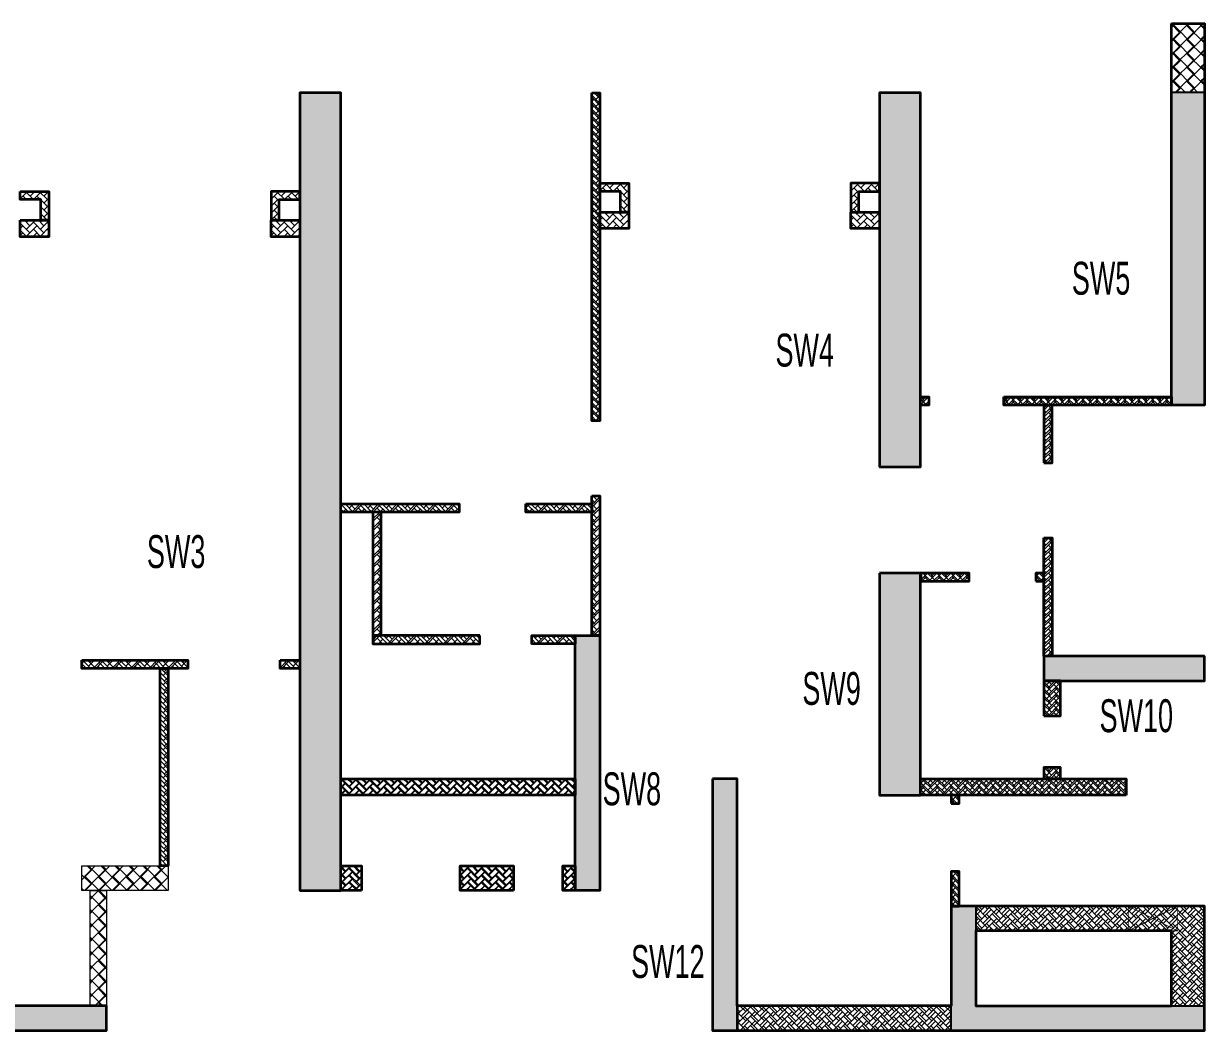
# Model space of a CAD drawing. Header units: millimetres. Extents: x 29 to 219483, y -15 to 28878.
# Drawn here: x 172202 to 186561, y 12271 to 24511 of the extents above; entities that cross this region are included whole.
import ezdxf

# ---------------------------------------------------------------- set-up
doc = ezdxf.new("R2010")
doc.units = ezdxf.units.MM
doc.layers.add('changes', color=7, linetype='Continuous')
doc.layers.add('S-CUTOUT', color=1, linetype='Continuous')
for name, color, linetype, lineweight in [('S-BEAM', 7, 'Continuous', 18), ('S-BEAM-IDEN', 2, 'Continuous', 9), ('S-COL HATCH', 9, 'Continuous', 0), ('S-COLS', 5, 'Continuous', 35)]:
    doc.layers.add(name, color=color, linetype=linetype, lineweight=lineweight)
doc.styles.add('Swis721 LtCn BT', font='swisscl.ttf', dxfattribs={"width": 0.9, "height": 233.355162})
pattern_1 = [(45, (-31795021.83, 20722934.52), (0, 113.13708499), [240, -80]), (135, (-31794965.26, 20722991.09), (9e-15, 113.13708499), [240, -80])]
pattern_2 = [(45, (-31090211.604, 20641732.886), (0, 84.85281374), [180, -60]), (135, (-31090169.18, 20641775.31), (7e-15, 84.85281374), [180, -60])]
pattern_3 = [(45, (-31083161.56, 20641832.9), (0, 84.85281374), [180, -60]), (135, (-31083119.13, 20641875.324), (7e-15, 84.85281374), [180, -60])]
pattern_4 = [(45, (-31802317.5, 20729084.55), (0, 169.7056275), [360, -120]), (135, (-31802232.65, 20729169.4), (1e-14, 169.7056275), [360, -120])]
pattern_5 = [(45, (-31802317.5, 20729084.55), (0, 113.13708499), [240, -80]), (135, (-31802260.93, 20729141.12), (9e-15, 113.13708499), [240, -80])]
pattern_6 = [(45, (-31631410.36, 20736555.86), (0, 113.13708499), [240, -80]), (135, (-31631353.79, 20736612.43), (9e-15, 113.13708499), [240, -80])]
pattern_7 = [(45, (-31631410.37, 20736555.86), (0, 169.7056275), [360, -120]), (135, (-31631325.51, 20736640.71), (1e-14, 169.7056275), [360, -120])]
pattern_8 = [(45, (-31631410.366, 20736555.86), (0, 113.13708499), [240, -80]), (135, (-31631353.8, 20736612.43), (9e-15, 113.13708499), [240, -80])]
pattern_9 = [(45, (-31631410.37, 20736555.85), (0, 169.7056275), [360, -120]), (135, (-31631325.51, 20736640.71), (1e-14, 169.7056275), [360, -120])]
pattern_10 = [(45, (-31631410.37, 20736555.85), (0, 113.13708499), [240, -80]), (135, (-31631353.8, 20736612.42), (9e-15, 113.13708499), [240, -80])]

# ---------------------------------------------------------------- blocks, each defined once
blk = doc.blocks.new('A$Ca6b6972b')
at = {"layer": 'S-COL HATCH'}
h = blk.add_hatch(dxfattribs=at)
h.set_pattern_fill('AR-HBONE', color=256, scale=15)
h.set_pattern_definition(pattern_2)
edge = h.paths.add_edge_path()
edge.add_line((10779, 22426), (11129, 22426))
edge.add_line((11129, 22426), (11129, 22076))
edge.add_line((11129, 22076), (11029, 22076))
edge.add_line((11029, 22076), (11029, 22326))
edge.add_line((11029, 22326), (10779, 22326))
edge.add_line((10779, 22326), (10779, 22426))
h = blk.add_hatch(dxfattribs=at)
h.set_pattern_fill('AR-HBONE', color=256, scale=15)
h.set_pattern_definition(pattern_2)
edge = h.paths.add_edge_path()
edge.add_line((14179, 22426), (13829, 22426))
edge.add_line((13829, 22426), (13829, 22076))
edge.add_line((13829, 22076), (13929, 22076))
edge.add_line((13929, 22076), (13929, 22326))
edge.add_line((13929, 22326), (14179, 22326))
edge.add_line((14179, 22326), (14179, 22426))
h = blk.add_hatch(dxfattribs=at)
h.set_pattern_fill('AR-HBONE', color=256, scale=15)
h.set_pattern_definition(pattern_3)
edge = h.paths.add_edge_path()
edge.add_line((17829, 22526), (18179, 22526))
edge.add_line((18179, 22526), (18179, 22176))
edge.add_line((18179, 22176), (18079, 22176))
edge.add_line((18079, 22176), (18079, 22426))
edge.add_line((18079, 22426), (17829, 22426))
edge.add_line((17829, 22426), (17829, 22526))
h = blk.add_hatch(dxfattribs=at)
h.set_pattern_fill('AR-HBONE', color=256, scale=15)
h.set_pattern_definition(pattern_3)
edge = h.paths.add_edge_path()
edge.add_line((21229, 22526), (20879, 22526))
edge.add_line((20879, 22526), (20879, 22176))
edge.add_line((20879, 22176), (20979, 22176))
edge.add_line((20979, 22176), (20979, 22426))
edge.add_line((20979, 22426), (21229, 22426))
edge.add_line((21229, 22426), (21229, 22526))
h = blk.add_hatch(dxfattribs=at)
h.set_pattern_fill('AR-HBONE', color=256, scale=15)
h.set_pattern_definition([(45, (-31339290.95, 20824202.644), (0, 84.85281374), [180, -60]), (135, (-31339248.523, 20824245.07), (7e-15, 84.85281374), [180, -60])])
h.paths.add_polyline_path([(17829, 22176), (17829, 21976), (18179, 21976), (18179, 22176)])
h = blk.add_hatch(dxfattribs=at)
h.set_pattern_fill('AR-HBONE', color=256, scale=15)
h.set_pattern_definition([(45, (-31336241, 20824202.644), (0, 84.85281374), [180, -60]), (135, (-31336198.57, 20824245.07), (7e-15, 84.85281374), [180, -60])])
h.paths.add_polyline_path([(20879, 22176), (20879, 21976), (21229, 21976), (21229, 22176)])
h = blk.add_hatch(dxfattribs=at)
h.set_pattern_fill('AR-HBONE', color=256, scale=15)
h.set_pattern_definition([(45, (-31346340.994, 20824102.645), (0, 84.85281374), [180, -60]), (135, (-31346298.57, 20824145.07), (7e-15, 84.85281374), [180, -60])])
h.paths.add_polyline_path([(10779, 22076), (10779, 21876), (11129, 21876), (11129, 22076)])
h = blk.add_hatch(dxfattribs=at)
h.set_pattern_fill('AR-HBONE', color=256, scale=15)
h.set_pattern_definition([(45, (-31343291.04, 20824102.645), (0, 84.85281374), [180, -60]), (135, (-31343248.616, 20824145.07), (7e-15, 84.85281374), [180, -60])])
h.paths.add_polyline_path([(13829, 22076), (13829, 21876), (14179, 21876), (14179, 22076)])
at = {"layer": 'S-COLS'}
for points in [[(10779, 22426), (11129, 22426), (11129, 22076), (11029, 22076), (11029, 22326), (10779, 22326), (10779, 22426)], [(14179, 22426), (13829, 22426), (13829, 22076), (13929, 22076), (13929, 22326), (14179, 22326), (14179, 22426)], [(17829, 22526), (18179, 22526), (18179, 22176), (18079, 22176), (18079, 22426), (17829, 22426), (17829, 22526)], [(21229, 22526), (20879, 22526), (20879, 22176), (20979, 22176), (20979, 22426), (21229, 22426), (21229, 22526)]]:
    blk.add_lwpolyline(points, dxfattribs=at)
for points in [[(17829, 22176), (18179, 22176), (18179, 21976), (17829, 21976)], [(20879, 22176), (21229, 22176), (21229, 21976), (20879, 21976)]]:
    blk.add_lwpolyline(points, close=True, dxfattribs=at)
at = {"layer": 'S-COLS', "elevation": 0}
for points in [[(10779, 22076), (11129, 22076), (11129, 21876), (10779, 21876)], [(13829, 22076), (14179, 22076), (14179, 21876), (13829, 21876)]]:
    blk.add_lwpolyline(points, close=True, dxfattribs=at)
blk = doc.blocks.new('A$C9134d95b')
at = {"layer": 'S-COL HATCH'}
h = blk.add_hatch(dxfattribs=at)
h.set_pattern_fill('AR-HBONE', color=256, scale=15)
h.set_pattern_definition([(45, (-31354688.235, 21105015.145), (0, 84.85281374), [180, -60]), (135, (-31354645.81, 21105057.57), (7e-15, 84.85281374), [180, -60])])
h.paths.add_polyline_path([(15600, 10050), (15500, 10050), (15500, 6060), (15600, 6060)])
h = blk.add_hatch(dxfattribs=at)
h.set_pattern_fill('AR-HBONE', color=256, scale=15)
h.set_pattern_definition([(45, (-31349887.82, 21106315.34), (0, 84.85281374), [180, -60]), (135, (-31349845.396, 21106357.77), (7e-15, 84.85281374), [180, -60])])
h.paths.add_polyline_path([(19600, 6250), (19600, 6350), (19500, 6350), (19500, 6250)])
h = blk.add_hatch(dxfattribs=at)
h.set_pattern_fill('AR-HBONE', color=256, scale=15)
h.set_pattern_definition([(45, (-31348877.827, 21106315.34), (0, 84.85281374), [180, -60]), (135, (-31348835.4, 21106357.77), (7e-15, 84.85281374), [180, -60])])
h.paths.add_polyline_path([(22550, 6250), (22550, 6350), (20510, 6350), (20510, 6250)])
h = blk.add_hatch(dxfattribs=at)
h.set_pattern_fill('AR-HBONE', color=256, scale=15)
h.set_pattern_definition([(45, (-31355720.326, 20722934.52), (0, 84.85281374), [180, -60]), (135, (-31355677.9, 20722976.945), (7e-15, 84.85281374), [180, -60])])
h.paths.add_polyline_path([(20090, 4210), (19500, 4210), (19500, 4110), (20090, 4110)])
h.paths.add_polyline_path([(21100, 4640), (21000, 4640), (21000, 3200), (21100, 3200)])
h.paths.add_polyline_path([(21000, 4210), (20900, 4210), (20900, 4110), (21000, 4110)])
h.paths.add_polyline_path([(21100, 6250), (21000, 6250), (21000, 5550), (21100, 5550)])
h = blk.add_hatch(dxfattribs=at)
h.set_pattern_fill('AR-HBONE', color=256, scale=20)
h.set_pattern_definition(pattern_1)
h.paths.add_polyline_path([(12450, 5050), (12450, 4950), (13890, 4950), (13890, 5050)])
h = blk.add_hatch(dxfattribs=at)
h.set_pattern_fill('AR-HBONE', color=256, scale=20)
h.set_pattern_definition(pattern_1)
h.paths.add_polyline_path([(15500, 5050), (14700, 5050), (14700, 4950), (15500, 4950)])
h = blk.add_hatch(dxfattribs=at)
h.set_pattern_fill('AR-HBONE', color=256, scale=20)
h.set_pattern_definition(pattern_1)
h.paths.add_polyline_path([(15600, 5150), (15500, 5150), (15500, 3450), (15600, 3450)])
h = blk.add_hatch(dxfattribs=at)
h.set_pattern_fill('AR-HBONE', color=256, scale=20)
h.set_pattern_definition(pattern_1)
h.paths.add_polyline_path([(12840, 3450), (12940, 3450), (12940, 4950), (12840, 4950)])
h = blk.add_hatch(dxfattribs=at)
h.set_pattern_fill('AR-HBONE', color=256, scale=20)
h.set_pattern_definition(pattern_1)
h.paths.add_polyline_path([(12840, 3450), (12840, 3350), (14140, 3350), (14140, 3450)])
h = blk.add_hatch(dxfattribs=at)
h.set_pattern_fill('AR-HBONE', color=256, scale=20)
h.set_pattern_definition(pattern_1)
h.paths.add_polyline_path([(15300, 3450), (14770, 3450), (14770, 3350), (15300, 3350)])
h = blk.add_hatch(dxfattribs=at)
h.set_pattern_fill('AR-HBONE', color=256, scale=20)
h.set_pattern_definition(pattern_1)
h.paths.add_polyline_path([(10590, 3150), (9300, 3150), (9300, 3050), (10590, 3050)])
h = blk.add_hatch(dxfattribs=at)
h.set_pattern_fill('AR-HBONE', color=256, scale=20)
h.set_pattern_definition(pattern_1)
h.paths.add_polyline_path([(10350, 3050), (10250, 3050), (10250, 650), (10350, 650)])
h = blk.add_hatch(dxfattribs=at)
h.set_pattern_fill('AR-HBONE', color=256, scale=20)
h.set_pattern_definition(pattern_1)
h.paths.add_polyline_path([(11950, 3150), (11710, 3150), (11710, 3050), (11950, 3050)])
h = blk.add_hatch(dxfattribs=at)
h.set_pattern_fill('AR-HBONE', color=256, scale=15)
h.set_pattern_definition([(45, (-31092440.94, 20628157.467), (0, 84.85281374), [180, -60]), (135, (-31092398.51, 20628199.893), (7e-15, 84.85281374), [180, -60])])
h.paths.add_polyline_path([(21000, 1710), (21200, 1710), (21200, 1845), (21000, 1845)])
h.paths.add_polyline_path([(21000, 2475), (21200, 2475), (21200, 2900), (21000, 2900)])
h = blk.add_hatch(dxfattribs=at)
h.set_pattern_fill('AR-HBONE', color=256, scale=15)
h.set_pattern_definition([(45, (-31350990.33, 20943799.52), (0, 84.85281374), [180, -60]), (135, (-31350947.905, 20943841.946), (7e-15, 84.85281374), [180, -60])])
h.paths.add_polyline_path([(19500, 1710), (19500, 1510), (22000, 1510), (22000, 1710)])
h = blk.add_hatch(dxfattribs=at)
h.set_pattern_fill('AR-HBONE', color=256, scale=15)
h.set_pattern_definition([(45, (-31355720.34, 20769172.47), (0, 84.85281374), [180, -60]), (135, (-31355677.91, 20769214.9), (7e-15, 84.85281374), [180, -60])])
h.paths.add_polyline_path([(19970, 580), (19870, 580), (19870, 160), (19970, 160)])
h.paths.add_polyline_path([(19970, 1510), (19870, 1510), (19870, 1410), (19970, 1410)])
at = {"layer": 'S-COLS', "elevation": 0}
for points in [[(15500, 10050), (15600, 10050), (15600, 6060), (15500, 6060)], [(19500, 6350), (19600, 6350), (19600, 6250), (19500, 6250)], [(20510, 6350), (22550, 6350), (22550, 6250), (20510, 6250)], [(21000, 5550), (21100, 5550), (21100, 6250), (21000, 6250)], [(12450, 5050), (13890, 5050), (13890, 4950), (12450, 4950)], [(14700, 5050), (15500, 5050), (15500, 4950), (14700, 4950)], [(15500, 5150), (15600, 5150), (15600, 3450), (15500, 3450)], [(21000, 4640), (21100, 4640), (21100, 3200), (21000, 3200)], [(19500, 4110), (20090, 4110), (20090, 4210), (19500, 4210)], [(20900, 4110), (21000, 4110), (21000, 4210), (20900, 4210)], [(15300, 3350), (14770, 3350), (14770, 3450), (15300, 3450)], [(9300, 3150), (10590, 3150), (10590, 3050), (9300, 3050)], [(10250, 3050), (10350, 3050), (10350, 650), (10250, 650)], [(11710, 3150), (11950, 3150), (11950, 3050), (11710, 3050)], [(21000, 2475), (21200, 2475), (21200, 2900), (21000, 2900)], [(21000, 1710), (21200, 1710), (21200, 1845), (21000, 1845)], [(22000, 1510), (19500, 1510), (19500, 1710), (22000, 1710)], [(19870, 1410), (19970, 1410), (19970, 1510), (19870, 1510)], [(19870, 160), (19970, 160), (19970, 580), (19870, 580)]]:
    blk.add_lwpolyline(points, close=True, dxfattribs=at)
at = {"layer": 'S-COLS', "color": 5, "elevation": 0}
for points in [[(12840, 3450), (12940, 3450), (12940, 4950), (12840, 4950)], [(14140, 3450), (12840, 3450), (12840, 3350), (14140, 3350)]]:
    blk.add_lwpolyline(points, close=True, dxfattribs=at)
at = {"layer": 'changes'}
blk.add_blockref('A$Ca6b6972b', (-2229, -13576, 0), dxfattribs=at)
blk = doc.blocks.new('A$Cbe320e20')
at = {"layer": 'S-COL HATCH'}
h = blk.add_hatch(dxfattribs=at)
h.set_pattern_fill('AR-HBONE', color=256, scale=30)
h.set_pattern_definition(pattern_4)
h.paths.add_polyline_path([(15654, 17040), (15254, 17040), (15254, 16206), (15254, 16206), (15654, 16206)])
at = {"layer": 'S-COL HATCH', "transparency": 33554687}
h = blk.add_hatch(color=256, dxfattribs=at)
h.dxf.hatch_style = 1
h.paths.add_polyline_path([(4654, 6500), (5154, 6500), (5154, 16200), (4654, 16200)])
h = blk.add_hatch(color=256, dxfattribs=at)
h.dxf.hatch_style = 1
h.paths.add_polyline_path([(11704, 11650), (12204, 11650), (12204, 16200), (11704, 16200)])
h = blk.add_hatch(color=256, dxfattribs=at)
h.dxf.hatch_style = 1
h.paths.add_polyline_path([(15254, 16206), (15654, 16206), (15654, 12400), (15254, 12400)])
h = blk.add_hatch(color=256, dxfattribs=at)
h.dxf.hatch_style = 1
h.paths.add_polyline_path([(12204, 10360), (11704, 10360), (11704, 7660), (12204, 7660)])
h = blk.add_hatch(color=256, dxfattribs=at)
h.dxf.hatch_style = 1
h.paths.add_polyline_path([(8304, 6500), (8304, 9600), (8004, 9600), (8004, 6500)])
h = blk.add_hatch(color=256, dxfattribs=at)
h.dxf.hatch_style = 1
h.paths.add_polyline_path([(15654, 9350), (13704, 9350), (13704, 9050), (15654, 9050)])
at = {"layer": 'S-COL HATCH'}
h = blk.add_hatch(dxfattribs=at)
h.set_pattern_fill('AR-HBONE', color=256, scale=15)
h.set_pattern_definition([(45, (-31365336.03, 20949949.553), (0, 84.85281374), [180, -60]), (135, (-31365293.6, 20949991.98), (7e-15, 84.85281374), [180, -60])])
h.paths.add_polyline_path([(5154, 7860), (5154, 7660), (8004, 7660), (8004, 7860)])
at = {"layer": 'S-COL HATCH', "transparency": 33554687}
h = blk.add_hatch(color=256, dxfattribs=at)
h.dxf.hatch_style = 1
h.paths.add_polyline_path([(9974, 7860), (9674, 7860), (9674, 4800), (9974, 4800), (9974, 5100)])
at = {"layer": 'S-COL HATCH'}
h = blk.add_hatch(dxfattribs=at)
h.set_pattern_fill('AR-HBONE', color=256, scale=30)
h.set_pattern_definition(pattern_4)
h.paths.add_polyline_path([(2004, 6800), (2004, 6500), (3054, 6500), (3054, 6800)])
h = blk.add_hatch(dxfattribs=at)
h.set_pattern_fill('AR-HBONE', color=256, scale=15)
h.set_pattern_definition([(45, (-31367286.02, 20948789.55), (0, 84.85281374), [180, -60]), (135, (-31367243.596, 20948831.98), (7e-15, 84.85281374), [180, -60])])
h.paths.add_polyline_path([(5154, 6800), (5154, 6500), (5404, 6500), (5404, 6800)])
h = blk.add_hatch(dxfattribs=at)
h.set_pattern_fill('AR-HBONE', color=256, scale=15)
h.set_pattern_definition([(45, (-31365336.03, 20948789.553), (0, 84.85281374), [180, -60]), (135, (-31365293.6, 20948831.98), (7e-15, 84.85281374), [180, -60])])
h.paths.add_polyline_path([(6604, 6800), (6604, 6500), (7254, 6500), (7254, 6800)])
h = blk.add_hatch(dxfattribs=at)
h.set_pattern_fill('AR-HBONE', color=256, scale=15)
h.set_pattern_definition([(45, (-31364586.025, 20948789.55), (0, 84.85281374), [180, -60]), (135, (-31364543.6, 20948831.98), (7e-15, 84.85281374), [180, -60])])
h.paths.add_polyline_path([(7854, 6800), (7854, 6500), (8004, 6500), (8004, 6800)])
h = blk.add_hatch(dxfattribs=at)
h.set_pattern_fill('AR-HBONE', color=256, scale=30)
h.set_pattern_definition(pattern_4)
h.paths.add_polyline_path([(2304, 6500), (2104, 6500), (2104, 5100), (2304, 5100)])
at = {"layer": 'S-COL HATCH', "transparency": 33554687}
h = blk.add_hatch(color=256, dxfattribs=at)
h.dxf.hatch_style = 1
h.paths.add_polyline_path([(12574, 6310), (12874, 6310), (12874, 5100), (15654, 5100), (15654, 4800), (12574, 4800)])
at = {"layer": 'S-COL HATCH'}
h = blk.add_hatch(dxfattribs=at)
h.set_pattern_fill('AR-HBONE', color=256, scale=20)
h.set_pattern_definition(pattern_5)
h.paths.add_polyline_path([(15254, 6010), (15254, 5100), (15254, 5100), (15254, 5100), (15654, 5100), (15654, 6310), (12874, 6310), (12874, 6010), (12874, 6010)])
at = {"layer": 'S-COL HATCH', "transparency": 33554687}
h = blk.add_hatch(color=256, dxfattribs=at)
h.dxf.hatch_style = 1
h.paths.add_polyline_path([(2304, 5100), (2104, 5100), (-2086, 5100), (-2086, 4800), (2304, 4800)])
h.paths.add_polyline_path([(-2086, 5100), (-2385, 5100), (-2385, 4800), (-2086, 4800)])
at = {"layer": 'S-COL HATCH'}
h = blk.add_hatch(dxfattribs=at)
h.set_pattern_fill('AR-HBONE', color=256, scale=20)
h.set_pattern_definition(pattern_5)
h.paths.add_polyline_path([(12574, 5100), (9974, 5100), (9974, 4800), (12574, 4800)])
at = {"layer": 'changes'}
for p, q in [((15254, 16206), (15654, 16206)), ((15654, 5100), (15654, 4800))]:
    blk.add_line(p, q, dxfattribs=at)
blk.add_lwpolyline([(12574, 6310), (12874, 6310), (12874, 5100), (15654, 5100), (15654, 4800), (12574, 4800)], close=True, dxfattribs=at)
at = {"layer": 'S-BEAM', "color": 5, "elevation": 0}
for points in [[(2004, 6800), (3054, 6800), (3054, 6500), (2004, 6500)], [(2104, 6500), (2304, 6500), (2304, 5100), (2104, 5100)]]:
    blk.add_lwpolyline(points, close=True, dxfattribs=at)
at = {"layer": 'S-COL HATCH'}
blk.add_line((12874, 6010), (12874, 6310), dxfattribs=at)
at = {"layer": 'S-COLS'}
blk.add_line((9974, 5100), (9974, 4800), dxfattribs=at)
for points in [[(15254, 17040), (15654, 17040), (15654, 12400), (15254, 12400)], [(11704, 11650), (12204, 11650), (12204, 16200), (11704, 16200)], [(11704, 10360), (11704, 7660), (12204, 7660), (12204, 10360)], [(15654, 9350), (13704, 9350), (13704, 9050), (15654, 9050)], [(9674, 7860), (9674, 4800), (15654, 4800), (15654, 6310), (12574, 6310), (12574, 5100), (9974, 5100), (9974, 7860), (9674, 7860)], [(15254, 6010), (12874, 6010), (12874, 5100), (15254, 5100)]]:
    blk.add_lwpolyline(points, close=True, dxfattribs=at)
at = {"layer": 'S-COLS', "elevation": 0}
for points in [[(4654, 6500), (5154, 6500), (5154, 16200), (4654, 16200)], [(8004, 9600), (8304, 9600), (8304, 6500), (8004, 6500)], [(8004, 7660), (5154, 7660), (5154, 7860), (8004, 7860)], [(5404, 6500), (5154, 6500), (5154, 6800), (5404, 6800)], [(7254, 6500), (6604, 6500), (6604, 6800), (7254, 6800)], [(8004, 6500), (7854, 6500), (7854, 6800), (8004, 6800)]]:
    blk.add_lwpolyline(points, close=True, dxfattribs=at)
blk.add_lwpolyline([(-2385, 4800), (2304, 4800), (2304, 5100), (-2385, 5100)], dxfattribs=at)
at = {"layer": 'S-CUTOUT', "const_width": 10}
blk.add_lwpolyline([(14729, 6310), (15329, 6310), (15329, 6010), (14729, 6010)], close=True, dxfattribs=at)
for points in [[(14729, 6310), (15329, 6010)], [(15329, 6310), (14729, 6010)]]:
    blk.add_lwpolyline(points, dxfattribs=at)

msp = doc.modelspace()

# ---------------------------------------------------------------- hatches: boundary and pattern name
at = {"layer": 'S-COL HATCH'}
h = msp.add_hatch(dxfattribs=at)
h.set_pattern_fill('AR-HBONE', color=256, scale=30)
h.set_pattern_definition(pattern_7)
h.paths.add_polyline_path([(186561, 24511), (186161, 24511), (186161, 23677), (186161, 23677), (186561, 23677)])
h = msp.add_hatch(dxfattribs=at)
h.set_pattern_fill('AR-HBONE', color=256, scale=30)
h.set_pattern_definition(pattern_9)
h.paths.add_polyline_path([(186561, 24511), (186161, 24511), (186161, 23677), (186161, 23677), (186561, 23677)])
at = {"layer": 'S-COL HATCH', "transparency": 33554687}
h = msp.add_hatch(color=256, dxfattribs=at)
h.dxf.hatch_style = 1
h.paths.add_polyline_path([(175561, 13971), (176061, 13971), (176061, 23671), (175561, 23671)])
h = msp.add_hatch(color=256, dxfattribs=at)
h.dxf.hatch_style = 1
h.paths.add_polyline_path([(175561, 13971), (176061, 13971), (176061, 23671), (175561, 23671)])
at = {"layer": 'S-COL HATCH'}
h = msp.add_hatch(dxfattribs=at)
h.set_pattern_fill('AR-HBONE', color=256, scale=15)
h.set_pattern_definition([(45, (-31191076.77, 21118636.49), (0, 84.85281374), [180, -60]), (135, (-31191034.345, 21118678.916), (7e-15, 84.85281374), [180, -60])])
h.paths.add_polyline_path([(179211, 23671), (179111, 23671), (179111, 19681), (179211, 19681)])
at = {"layer": 'S-COL HATCH', "transparency": 33554687}
h = msp.add_hatch(color=256, dxfattribs=at)
h.dxf.hatch_style = 1
h.paths.add_polyline_path([(182611, 19121), (183111, 19121), (183111, 23671), (182611, 23671)])
h = msp.add_hatch(color=256, dxfattribs=at)
h.dxf.hatch_style = 1
h.paths.add_polyline_path([(182611, 19121), (183111, 19121), (183111, 23671), (182611, 23671)])
h = msp.add_hatch(color=256, dxfattribs=at)
h.dxf.hatch_style = 1
h.paths.add_polyline_path([(186161, 23677), (186561, 23677), (186561, 19871), (186161, 19871)])
h = msp.add_hatch(color=256, dxfattribs=at)
h.dxf.hatch_style = 1
h.paths.add_polyline_path([(186161, 23677), (186561, 23677), (186561, 19871), (186161, 19871)])
at = {"layer": 'S-COL HATCH'}
h = msp.add_hatch(dxfattribs=at)
h.set_pattern_fill('AR-HBONE', color=256, scale=15)
h.set_pattern_definition([(45, (-31186276.36, 21119936.69), (0, 84.85281374), [180, -60]), (135, (-31186233.93, 21119979.114), (7e-15, 84.85281374), [180, -60])])
h.paths.add_polyline_path([(183211, 19872), (183211, 19972), (183111, 19972), (183111, 19872)])
h = msp.add_hatch(dxfattribs=at)
h.set_pattern_fill('AR-HBONE', color=256, scale=15)
h.set_pattern_definition([(45, (-31185266.36, 21119936.69), (0, 84.85281374), [180, -60]), (135, (-31185223.936, 21119979.114), (7e-15, 84.85281374), [180, -60])])
h.paths.add_polyline_path([(186161, 19872), (186161, 19972), (184121, 19972), (184121, 19872)])
h = msp.add_hatch(dxfattribs=at)
h.set_pattern_fill('AR-HBONE', color=256, scale=15)
h.set_pattern_definition([(45, (-31192108.86, 20736555.864), (0, 84.85281374), [180, -60]), (135, (-31192066.436, 20736598.29), (7e-15, 84.85281374), [180, -60])])
h.paths.add_polyline_path([(183701, 17831), (183112, 17831), (183112, 17731), (183701, 17731)])
h.paths.add_polyline_path([(184712, 18261), (184611, 18261), (184611, 16821), (184712, 16821)])
h.paths.add_polyline_path([(184611, 17831), (184511, 17831), (184511, 17731), (184611, 17731)])
h.paths.add_polyline_path([(184712, 19871), (184611, 19871), (184611, 19171), (184712, 19171)])
h = msp.add_hatch(dxfattribs=at)
h.set_pattern_fill('AR-HBONE', color=256, scale=20)
h.set_pattern_definition(pattern_6)
h.paths.add_polyline_path([(176061, 18671), (176061, 18571), (177501, 18571), (177501, 18671)])
h = msp.add_hatch(dxfattribs=at)
h.set_pattern_fill('AR-HBONE', color=256, scale=20)
h.set_pattern_definition(pattern_6)
h.paths.add_polyline_path([(179111, 18671), (178311, 18671), (178311, 18571), (179111, 18571)])
h = msp.add_hatch(dxfattribs=at)
h.set_pattern_fill('AR-HBONE', color=256, scale=20)
h.set_pattern_definition(pattern_6)
h.paths.add_polyline_path([(179211, 18771), (179111, 18771), (179111, 17071), (179211, 17071)])
h = msp.add_hatch(dxfattribs=at)
h.set_pattern_fill('AR-HBONE', color=256, scale=20)
h.set_pattern_definition(pattern_6)
h.paths.add_polyline_path([(176451, 17071), (176552, 17071), (176552, 18571), (176451, 18571)])
at = {"layer": 'S-COL HATCH', "transparency": 33554687}
h = msp.add_hatch(color=256, dxfattribs=at)
h.dxf.hatch_style = 1
h.paths.add_polyline_path([(183111, 17831), (182611, 17831), (182611, 15131), (183111, 15131)])
h = msp.add_hatch(color=256, dxfattribs=at)
h.dxf.hatch_style = 1
h.paths.add_polyline_path([(183111, 17831), (182611, 17831), (182611, 15131), (183111, 15131)])
at = {"layer": 'S-COL HATCH'}
h = msp.add_hatch(dxfattribs=at)
h.set_pattern_fill('AR-HBONE', color=256, scale=20)
h.set_pattern_definition(pattern_6)
h.paths.add_polyline_path([(176452, 17071), (176452, 16971), (177751, 16971), (177751, 17071)])
h = msp.add_hatch(dxfattribs=at)
h.set_pattern_fill('AR-HBONE', color=256, scale=20)
h.set_pattern_definition(pattern_6)
h.paths.add_polyline_path([(178911, 17071), (178381, 17071), (178381, 16971), (178911, 16971)])
at = {"layer": 'S-COL HATCH', "transparency": 33554687}
h = msp.add_hatch(color=256, dxfattribs=at)
h.dxf.hatch_style = 1
h.paths.add_polyline_path([(179211, 13971), (179211, 17071), (178911, 17071), (178911, 13971)])
h = msp.add_hatch(color=256, dxfattribs=at)
h.dxf.hatch_style = 1
h.paths.add_polyline_path([(179211, 13971), (179211, 17071), (178911, 17071), (178911, 13971)])
h = msp.add_hatch(color=256, dxfattribs=at)
h.dxf.hatch_style = 1
h.paths.add_polyline_path([(186561, 16821), (184611, 16821), (184611, 16521), (186561, 16521)])
h = msp.add_hatch(color=256, dxfattribs=at)
h.dxf.hatch_style = 1
h.paths.add_polyline_path([(186561, 16821), (184611, 16821), (184611, 16521), (186561, 16521)])
at = {"layer": 'S-COL HATCH'}
h = msp.add_hatch(dxfattribs=at)
h.set_pattern_fill('AR-HBONE', color=256, scale=20)
h.set_pattern_definition(pattern_6)
h.paths.add_polyline_path([(174201, 16771), (172911, 16771), (172911, 16671), (174201, 16671)])
h = msp.add_hatch(dxfattribs=at)
h.set_pattern_fill('AR-HBONE', color=256, scale=20)
h.set_pattern_definition(pattern_6)
h.paths.add_polyline_path([(173961, 16671), (173861, 16671), (173861, 14271), (173961, 14271)])
h = msp.add_hatch(dxfattribs=at)
h.set_pattern_fill('AR-HBONE', color=256, scale=20)
h.set_pattern_definition(pattern_6)
h.paths.add_polyline_path([(175561, 16771), (175321, 16771), (175321, 16671), (175561, 16671)])
h = msp.add_hatch(dxfattribs=at)
h.set_pattern_fill('AR-HBONE', color=256, scale=15)
h.set_pattern_definition([(45, (-30928829.474, 20641778.81), (0, 84.85281374), [180, -60]), (135, (-30928787.05, 20641821.24), (7e-15, 84.85281374), [180, -60])])
h.paths.add_polyline_path([(184611, 15332), (184811, 15332), (184811, 15467), (184611, 15467)])
h.paths.add_polyline_path([(184611, 16097), (184811, 16097), (184811, 16522), (184611, 16522)])
h = msp.add_hatch(dxfattribs=at)
h.set_pattern_fill('AR-HBONE', color=256, scale=15)
h.set_pattern_definition([(45, (-31194428.89, 20957420.864), (0, 84.85281374), [180, -60]), (135, (-31194386.466, 20957463.29), (7e-15, 84.85281374), [180, -60])])
h.paths.add_polyline_path([(176061, 15331), (176061, 15131), (178911, 15131), (178911, 15331)])
h = msp.add_hatch(dxfattribs=at)
h.set_pattern_fill('AR-HBONE', color=256, scale=15)
h.set_pattern_definition([(45, (-31194428.895, 20957420.86), (0, 84.85281374), [180, -60]), (135, (-31194386.47, 20957463.285), (7e-15, 84.85281374), [180, -60])])
h.paths.add_polyline_path([(176061, 15331), (176061, 15131), (178911, 15131), (178911, 15331)])
at = {"layer": 'S-COL HATCH', "transparency": 33554687}
h = msp.add_hatch(color=256, dxfattribs=at)
h.dxf.hatch_style = 1
h.paths.add_polyline_path([(180881, 15331), (180581, 15331), (180581, 12271), (180881, 12271), (180881, 12571)])
h = msp.add_hatch(color=256, dxfattribs=at)
h.dxf.hatch_style = 1
h.paths.add_polyline_path([(180881, 15331), (180581, 15331), (180581, 12271), (180881, 12271), (180881, 12571)])
at = {"layer": 'S-COL HATCH'}
h = msp.add_hatch(dxfattribs=at)
h.set_pattern_fill('AR-HBONE', color=256, scale=15)
h.set_pattern_definition([(45, (-31187378.87, 20957420.864), (0, 84.85281374), [180, -60]), (135, (-31187336.44, 20957463.29), (7e-15, 84.85281374), [180, -60])])
h.paths.add_polyline_path([(183111, 15331), (183111, 15131), (185611, 15131), (185611, 15331)])
h = msp.add_hatch(dxfattribs=at)
h.set_pattern_fill('AR-HBONE', color=256, scale=15)
h.set_pattern_definition([(45, (-31192108.875, 20782793.815), (0, 84.85281374), [180, -60]), (135, (-31192066.45, 20782836.24), (7e-15, 84.85281374), [180, -60])])
h.paths.add_polyline_path([(183581, 14201), (183481, 14201), (183481, 13781), (183581, 13781)])
h.paths.add_polyline_path([(183581, 15131), (183481, 15131), (183481, 15031), (183581, 15031)])
h = msp.add_hatch(dxfattribs=at)
h.set_pattern_fill('AR-HBONE', color=256, scale=30)
h.set_pattern_definition(pattern_7)
h.paths.add_polyline_path([(172911, 14271), (172911, 13971), (173961, 13971), (173961, 14271)])
h = msp.add_hatch(dxfattribs=at)
h.set_pattern_fill('AR-HBONE', color=256, scale=30)
h.set_pattern_definition(pattern_9)
h.paths.add_polyline_path([(172911, 14271), (172911, 13971), (173961, 13971), (173961, 14271)])
h = msp.add_hatch(dxfattribs=at)
h.set_pattern_fill('AR-HBONE', color=256, scale=15)
h.set_pattern_definition([(45, (-31196378.89, 20956260.863), (0, 84.85281374), [180, -60]), (135, (-31196336.46, 20956303.29), (7e-15, 84.85281374), [180, -60])])
h.paths.add_polyline_path([(176061, 14271), (176061, 13971), (176311, 13971), (176311, 14271)])
h = msp.add_hatch(dxfattribs=at)
h.set_pattern_fill('AR-HBONE', color=256, scale=15)
h.set_pattern_definition([(45, (-31196378.89, 20956260.86), (0, 84.85281374), [180, -60]), (135, (-31196336.464, 20956303.285), (7e-15, 84.85281374), [180, -60])])
h.paths.add_polyline_path([(176061, 14271), (176061, 13971), (176311, 13971), (176311, 14271)])
h = msp.add_hatch(dxfattribs=at)
h.set_pattern_fill('AR-HBONE', color=256, scale=15)
h.set_pattern_definition([(45, (-31194428.89, 20956260.864), (0, 84.85281374), [180, -60]), (135, (-31194386.466, 20956303.29), (7e-15, 84.85281374), [180, -60])])
h.paths.add_polyline_path([(177511, 14271), (177511, 13971), (178161, 13971), (178161, 14271)])
h = msp.add_hatch(dxfattribs=at)
h.set_pattern_fill('AR-HBONE', color=256, scale=15)
h.set_pattern_definition([(45, (-31194428.895, 20956260.86), (0, 84.85281374), [180, -60]), (135, (-31194386.47, 20956303.285), (7e-15, 84.85281374), [180, -60])])
h.paths.add_polyline_path([(177511, 14271), (177511, 13971), (178161, 13971), (178161, 14271)])
h = msp.add_hatch(dxfattribs=at)
h.set_pattern_fill('AR-HBONE', color=256, scale=15)
h.set_pattern_definition([(45, (-31193678.89, 20956260.863), (0, 84.85281374), [180, -60]), (135, (-31193636.464, 20956303.29), (7e-15, 84.85281374), [180, -60])])
h.paths.add_polyline_path([(178761, 14271), (178761, 13971), (178911, 13971), (178911, 14271)])
h = msp.add_hatch(dxfattribs=at)
h.set_pattern_fill('AR-HBONE', color=256, scale=15)
h.set_pattern_definition([(45, (-31193678.89, 20956260.86), (0, 84.85281374), [180, -60]), (135, (-31193636.466, 20956303.285), (7e-15, 84.85281374), [180, -60])])
h.paths.add_polyline_path([(178761, 14271), (178761, 13971), (178911, 13971), (178911, 14271)])
h = msp.add_hatch(dxfattribs=at)
h.set_pattern_fill('AR-HBONE', color=256, scale=30)
h.set_pattern_definition(pattern_7)
h.paths.add_polyline_path([(173211, 13971), (173011, 13971), (173011, 12571), (173211, 12571)])
h = msp.add_hatch(dxfattribs=at)
h.set_pattern_fill('AR-HBONE', color=256, scale=30)
h.set_pattern_definition(pattern_9)
h.paths.add_polyline_path([(173211, 13971), (173011, 13971), (173011, 12571), (173211, 12571)])
at = {"layer": 'S-COL HATCH', "transparency": 33554687}
h = msp.add_hatch(color=256, dxfattribs=at)
h.dxf.hatch_style = 1
h.paths.add_polyline_path([(183481, 13781), (183781, 13781), (183781, 12571), (186561, 12571), (186561, 12271), (183481, 12271)])
h = msp.add_hatch(color=256, dxfattribs=at)
h.dxf.hatch_style = 1
h.paths.add_polyline_path([(183481, 13781), (183781, 13781), (183781, 12571), (186561, 12571), (186561, 12271), (183481, 12271)])
at = {"layer": 'S-COL HATCH'}
h = msp.add_hatch(dxfattribs=at)
h.set_pattern_fill('AR-HBONE', color=256, scale=20)
h.set_pattern_definition(pattern_8)
h.paths.add_polyline_path([(186161, 13481), (186161, 12571), (186161, 12571), (186161, 12571), (186561, 12571), (186561, 13781), (183781, 13781), (183781, 13481), (183781, 13481)])
h = msp.add_hatch(dxfattribs=at)
h.set_pattern_fill('AR-HBONE', color=256, scale=20)
h.set_pattern_definition(pattern_10)
h.paths.add_polyline_path([(186161, 13481), (186161, 12571), (186161, 12571), (186161, 12571), (186561, 12571), (186561, 13781), (183781, 13781), (183781, 13481), (183781, 13481)])
at = {"layer": 'S-COL HATCH', "transparency": 33554687}
h = msp.add_hatch(color=256, dxfattribs=at)
h.dxf.hatch_style = 1
h.paths.add_polyline_path([(173211, 12571), (173011, 12571), (168822, 12571), (168822, 12271), (173211, 12271)])
h.paths.add_polyline_path([(168822, 12571), (168522, 12571), (168522, 12271), (168822, 12271)])
h = msp.add_hatch(color=256, dxfattribs=at)
h.dxf.hatch_style = 1
h.paths.add_polyline_path([(173211, 12571), (173011, 12571), (168822, 12571), (168822, 12271), (173211, 12271)])
h.paths.add_polyline_path([(168822, 12571), (168522, 12571), (168522, 12271), (168822, 12271)])
at = {"layer": 'S-COL HATCH'}
h = msp.add_hatch(dxfattribs=at)
h.set_pattern_fill('AR-HBONE', color=256, scale=20)
h.set_pattern_definition(pattern_8)
h.paths.add_polyline_path([(183481, 12571), (180881, 12571), (180881, 12271), (183481, 12271)])
h = msp.add_hatch(dxfattribs=at)
h.set_pattern_fill('AR-HBONE', color=256, scale=20)
h.set_pattern_definition(pattern_10)
h.paths.add_polyline_path([(183481, 12571), (180881, 12571), (180881, 12271), (183481, 12271)])

# ---------------------------------------------------------------- linework, layer by layer
at = {"layer": 'changes'}
for p, q in [((186161, 23677), (186561, 23677)), ((186161, 23677), (186561, 23677)), ((186561, 12571), (186561, 12271)), ((186561, 12571), (186561, 12271))]:
    msp.add_line(p, q, dxfattribs=at)
at = {"layer": 'changes', "color": 240, "true_color": 0xed1f24}
for points in [[(175561, 23671), (176061, 23671), (176061, 13971), (175561, 13971)], [(175561, 23671), (176061, 23671), (176061, 13971), (175561, 13971)], [(178911, 17071), (179211, 17071), (179211, 13971), (178911, 13971)], [(178911, 17071), (179211, 17071), (179211, 13971), (178911, 13971)]]:
    msp.add_lwpolyline(points, close=True, dxfattribs=at)
at = {"layer": 'changes', "color": 240, "true_color": 0xed1f24, "elevation": 0}
for points in [[(182611, 23671), (183111, 23671), (183111, 19121), (182611, 19121)], [(182611, 23671), (183111, 23671), (183111, 19121), (182611, 19121)], [(186161, 23677), (186561, 23677), (186561, 19871), (186161, 19871)], [(186161, 23677), (186561, 23677), (186561, 19871), (186161, 19871)], [(182611, 17831), (183111, 17831), (183111, 15131), (182611, 15131)], [(182611, 17831), (183111, 17831), (183111, 15131), (182611, 15131)], [(184611, 16821), (186561, 16821), (186561, 16521), (184611, 16521)], [(184611, 16821), (186561, 16821), (186561, 16521), (184611, 16521)], [(180581, 15331), (180881, 15331), (180881, 12271), (180581, 12271)], [(180581, 15331), (180881, 15331), (180881, 12271), (180581, 12271)], [(183481, 13781), (183781, 13781), (183781, 12571), (186561, 12571), (186561, 12271), (183481, 12271)], [(183481, 13781), (183781, 13781), (183781, 12571), (186561, 12571), (186561, 12271), (183481, 12271)], [(173211, 12271), (168522, 12271), (168522, 12571), (173211, 12571)], [(173211, 12271), (168522, 12271), (168522, 12571), (173211, 12571)]]:
    msp.add_lwpolyline(points, close=True, dxfattribs=at)
at = {"layer": 'changes', "elevation": 0}
msp.add_lwpolyline([(183481, 13781), (183781, 13781), (183781, 12571), (186561, 12571), (186561, 12271), (183481, 12271)], close=True, dxfattribs=at)
msp.add_lwpolyline([(183481, 13781), (183781, 13781), (183781, 12571), (186561, 12571), (186561, 12271), (183481, 12271)], close=True, dxfattribs=at)
at = {"layer": 'S-BEAM', "color": 5, "elevation": 0}
for points in [[(172911, 14271), (173961, 14271), (173961, 13971), (172911, 13971)], [(172911, 14271), (173961, 14271), (173961, 13971), (172911, 13971)], [(173011, 13971), (173211, 13971), (173211, 12571), (173011, 12571)], [(173011, 13971), (173211, 13971), (173211, 12571), (173011, 12571)]]:
    msp.add_lwpolyline(points, close=True, dxfattribs=at)
at = {"layer": 'S-COL HATCH'}
msp.add_line((183781, 13481), (183781, 13781), dxfattribs=at)
msp.add_line((183781, 13481), (183781, 13781), dxfattribs=at)
at = {"layer": 'S-COLS'}
msp.add_line((180881, 12571), (180881, 12271), dxfattribs=at)
msp.add_line((180881, 12571), (180881, 12271), dxfattribs=at)
at = {"layer": 'S-COLS', "elevation": 0}
for points in [[(186161, 24511), (186561, 24511), (186561, 19871), (186161, 19871)], [(186161, 24511), (186561, 24511), (186561, 19871), (186161, 19871)], [(179111, 23671), (179211, 23671), (179211, 19681), (179111, 19681)], [(182611, 19121), (183111, 19121), (183111, 23671), (182611, 23671)], [(182611, 19121), (183111, 19121), (183111, 23671), (182611, 23671)], [(183111, 19972), (183211, 19972), (183211, 19872), (183111, 19872)], [(184121, 19972), (186161, 19972), (186161, 19872), (184121, 19872)], [(184611, 19171), (184712, 19171), (184712, 19871), (184611, 19871)], [(178311, 18671), (179111, 18671), (179111, 18571), (178311, 18571)], [(179111, 18771), (179211, 18771), (179211, 17071), (179111, 17071)], [(184611, 18261), (184712, 18261), (184712, 16821), (184611, 16821)], [(182611, 17831), (182611, 15131), (183111, 15131), (183111, 17831)], [(182611, 17831), (182611, 15131), (183111, 15131), (183111, 17831)], [(183112, 17731), (183701, 17731), (183701, 17831), (183112, 17831)], [(184511, 17731), (184611, 17731), (184611, 17831), (184511, 17831)], [(186561, 16821), (184611, 16821), (184611, 16521), (186561, 16521)], [(186561, 16821), (184611, 16821), (184611, 16521), (186561, 16521)], [(172911, 16771), (174201, 16771), (174201, 16671), (172911, 16671)], [(184611, 16097), (184811, 16097), (184811, 16522), (184611, 16522)], [(184611, 15332), (184811, 15332), (184811, 15467), (184611, 15467)], [(178911, 15131), (176061, 15131), (176061, 15331), (178911, 15331)], [(178911, 15131), (176061, 15131), (176061, 15331), (178911, 15331)], [(180581, 15331), (180581, 12271), (186561, 12271), (186561, 13781), (183481, 13781), (183481, 12571), (180881, 12571), (180881, 15331), (180581, 15331)], [(180581, 15331), (180581, 12271), (186561, 12271), (186561, 13781), (183481, 13781), (183481, 12571), (180881, 12571), (180881, 15331), (180581, 15331)], [(185611, 15131), (183111, 15131), (183111, 15331), (185611, 15331)], [(183481, 15031), (183581, 15031), (183581, 15131), (183481, 15131)], [(176311, 13971), (176061, 13971), (176061, 14271), (176311, 14271)], [(176311, 13971), (176061, 13971), (176061, 14271), (176311, 14271)], [(178161, 13971), (177511, 13971), (177511, 14271), (178161, 14271)], [(178161, 13971), (177511, 13971), (177511, 14271), (178161, 14271)], [(183481, 13781), (183581, 13781), (183581, 14201), (183481, 14201)], [(186161, 13481), (183781, 13481), (183781, 12571), (186161, 12571)], [(186161, 13481), (183781, 13481), (183781, 12571), (186161, 12571)]]:
    msp.add_lwpolyline(points, close=True, dxfattribs=at)
at = {"layer": 'S-COLS'}
for points in [[(175561, 13971), (176061, 13971), (176061, 23671), (175561, 23671)], [(175561, 13971), (176061, 13971), (176061, 23671), (175561, 23671)], [(176061, 18671), (177501, 18671), (177501, 18571), (176061, 18571)], [(178911, 16971), (178381, 16971), (178381, 17071), (178911, 17071)], [(178911, 17071), (179211, 17071), (179211, 13971), (178911, 13971)], [(178911, 17071), (179211, 17071), (179211, 13971), (178911, 13971)], [(173861, 16671), (173961, 16671), (173961, 14271), (173861, 14271)], [(175321, 16771), (175561, 16771), (175561, 16671), (175321, 16671)], [(178911, 13971), (178761, 13971), (178761, 14271), (178911, 14271)], [(178911, 13971), (178761, 13971), (178761, 14271), (178911, 14271)]]:
    msp.add_lwpolyline(points, close=True, dxfattribs=at)
at = {"layer": 'S-COLS', "color": 5}
for points in [[(176451, 17071), (176552, 17071), (176552, 18571), (176451, 18571)], [(177751, 17071), (176452, 17071), (176452, 16971), (177751, 16971)]]:
    msp.add_lwpolyline(points, close=True, dxfattribs=at)
at = {"layer": 'S-COLS', "elevation": 0}
msp.add_lwpolyline([(168522, 12271), (173211, 12271), (173211, 12571), (168522, 12571)], dxfattribs=at)
msp.add_lwpolyline([(168522, 12271), (173211, 12271), (173211, 12571), (168522, 12571)], dxfattribs=at)
at = {"layer": 'S-CUTOUT', "const_width": 10, "elevation": 0}
msp.add_lwpolyline([(185636, 13781), (186236, 13781), (186236, 13481), (185636, 13481)], close=True, dxfattribs=at)
msp.add_lwpolyline([(185636, 13781), (186236, 13781), (186236, 13481), (185636, 13481)], close=True, dxfattribs=at)
for points in [[(185636, 13781), (186236, 13481)], [(186236, 13781), (185636, 13481)], [(185636, 13781), (186236, 13481)], [(186236, 13781), (185636, 13481)]]:
    msp.add_lwpolyline(points, dxfattribs=at)

# ---------------------------------------------------------------- block references
at = {"layer": 'changes'}
for name, p in [('A$C9134d95b', (163611, 13621, 0)), ('A$Ca6b6972b', (161382, 45))]:
    msp.add_blockref(name, p, dxfattribs=at)
at = {"layer": 'S-COLS'}
msp.add_blockref('A$Cbe320e20', (170907, 7471), dxfattribs=at)
msp.add_blockref('A$Cbe320e20', (170907, 7471), dxfattribs=at)
msp.add_blockref('A$Cbe320e20', (170907, 7471), dxfattribs=at)
msp.add_blockref('A$Cbe320e20', (170907, 7471), dxfattribs=at)
msp.add_blockref('A$Cbe320e20', (170907, 7471), dxfattribs=at)

# ---------------------------------------------------------------- texts
at = {"layer": 'S-BEAM-IDEN', "style": 'Swis721 LtCn BT', "width": 0.8}
for s, p in [('SW5', (184950, 21216, 0)), ('SW5', (184950, 21216, 0)), ('SW4', (181346, 20342, 0)), ('SW4', (181346, 20342, 0)), ('SW3', (173702, 17893, 0)), ('SW3', (173702, 17893, 0)), ('SW9', (181673, 16229, 0)), ('SW9', (181673, 16229, 0)), ('SW10', (185287, 15897)), ('SW10', (185287, 15897)), ('SW8', (179244, 15008, 0)), ('SW8', (179244, 15008, 0)), ('SW12', (179590, 12909, 0)), ('SW12', (179590, 12909, 0))]:
    msp.add_text(s, height=400, rotation=360, dxfattribs=at).set_placement(p)

doc.saveas('drawing.dxf')
